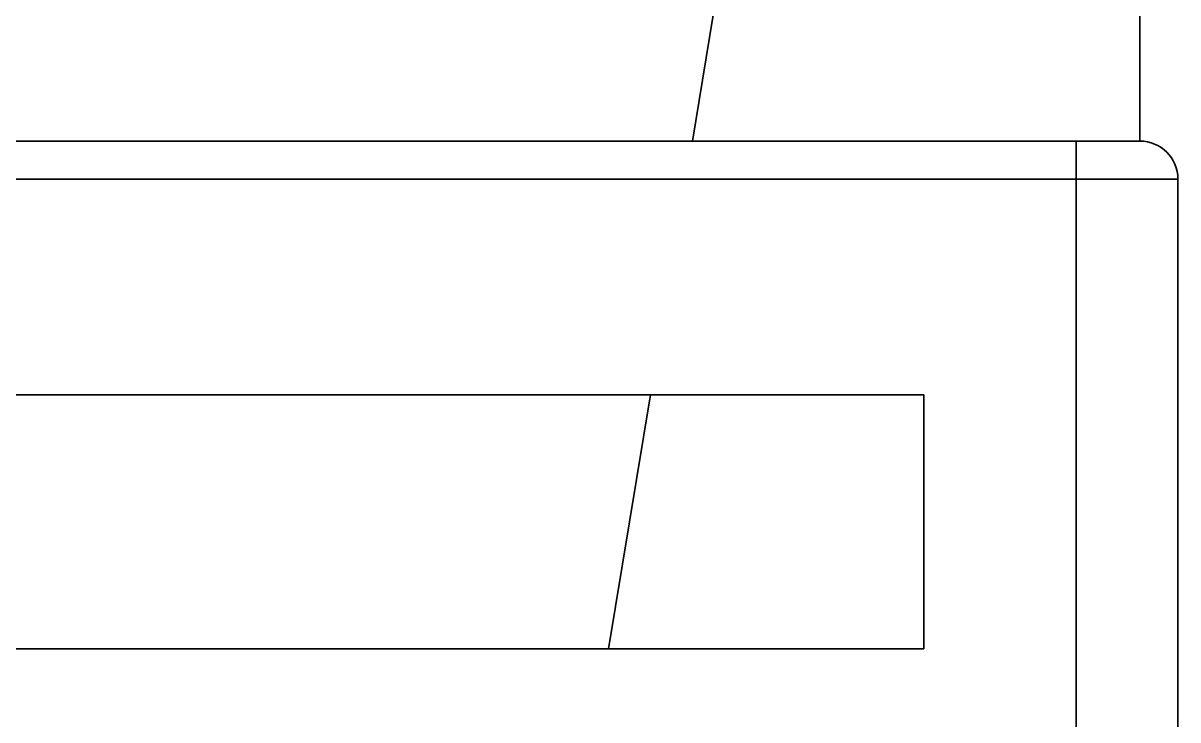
# Model space of a CAD drawing. Header units: millimetres. Extents: x -148 to 148, y -105 to 105.
# Drawn here: x -38.67 to -29.58, y 20.52 to 26.01 of the extents above; entities that cross this region are included whole.
import ezdxf

# ---------------------------------------------------------------- set-up
doc = ezdxf.new("R2010")
doc.units = ezdxf.units.MM
doc.layers.add('粗实线层', color=7, linetype='Continuous', lineweight=35)

msp = doc.modelspace()

# ---------------------------------------------------------------- linework, layer by layer
at = {"layer": '粗实线层', "color": 7, "lineweight": 35, "ltscale": 0.164695}
msp.add_line((-32.3296, 31.5809), (-33.4016, 25.0809), dxfattribs=at)
at = {"layer": '粗实线层', "color": 7, "lineweight": 35, "ltscale": 0.0625}
msp.add_line((-29.8796, 25.0809), (-29.8796, 27.5809), dxfattribs=at)
at = {"layer": '粗实线层', "color": 7, "lineweight": 35, "ltscale": 0.385}
for p, q in [((-30.3796, 25.0809), (-45.7796, 25.0809)), ((-30.3796, 24.781), (-45.7796, 24.781))]:
    msp.add_line(p, q, dxfattribs=at)
at = {"layer": '粗实线层', "color": 7, "lineweight": 35, "ltscale": 0.03}
msp.add_line((-31.0796, 25.0809), (-29.8796, 25.0809), dxfattribs=at)
at = {"layer": '粗实线层', "color": 7, "lineweight": 35, "ltscale": 0.0075}
msp.add_line((-30.3796, 24.781), (-30.3796, 25.0809), dxfattribs=at)
at = {"layer": '粗实线层', "color": 7, "lineweight": 35, "ltscale": 0.0125}
msp.add_line((-29.8796, 25.0809), (-30.3796, 25.0809), dxfattribs=at)
at = {"layer": '粗实线层', "color": 7, "lineweight": 35, "ltscale": 0.02}
msp.add_line((-29.5796, 24.781), (-30.3796, 24.781), dxfattribs=at)
at = {"layer": '粗实线层', "color": 7, "lineweight": 35, "ltscale": 0.1925}
for p, q in [((-30.3796, 17.0809), (-30.3796, 24.781)), ((-29.5796, 17.0809), (-29.5796, 24.781))]:
    msp.add_line(p, q, dxfattribs=at)
at = {"layer": '粗实线层', "color": 7, "lineweight": 35, "ltscale": 0.325}
for p, q in [((-44.5796, 23.0809), (-31.5796, 23.0809)), ((-31.5796, 21.0809), (-44.5796, 21.0809))]:
    msp.add_line(p, q, dxfattribs=at)
at = {"layer": '粗实线层', "color": 7, "lineweight": 35, "ltscale": 0.050675}
msp.add_line((-33.7314, 23.0809), (-34.0613, 21.0809), dxfattribs=at)
at = {"layer": '粗实线层', "color": 7, "lineweight": 35, "ltscale": 0.05}
msp.add_line((-31.5796, 23.0809), (-31.5796, 21.0809), dxfattribs=at)
at = {"layer": '粗实线层', "color": 7, "lineweight": 35}
msp.add_arc((-29.8796, 24.781), 0.3, 360, 90, dxfattribs=at)

doc.saveas('drawing.dxf')
